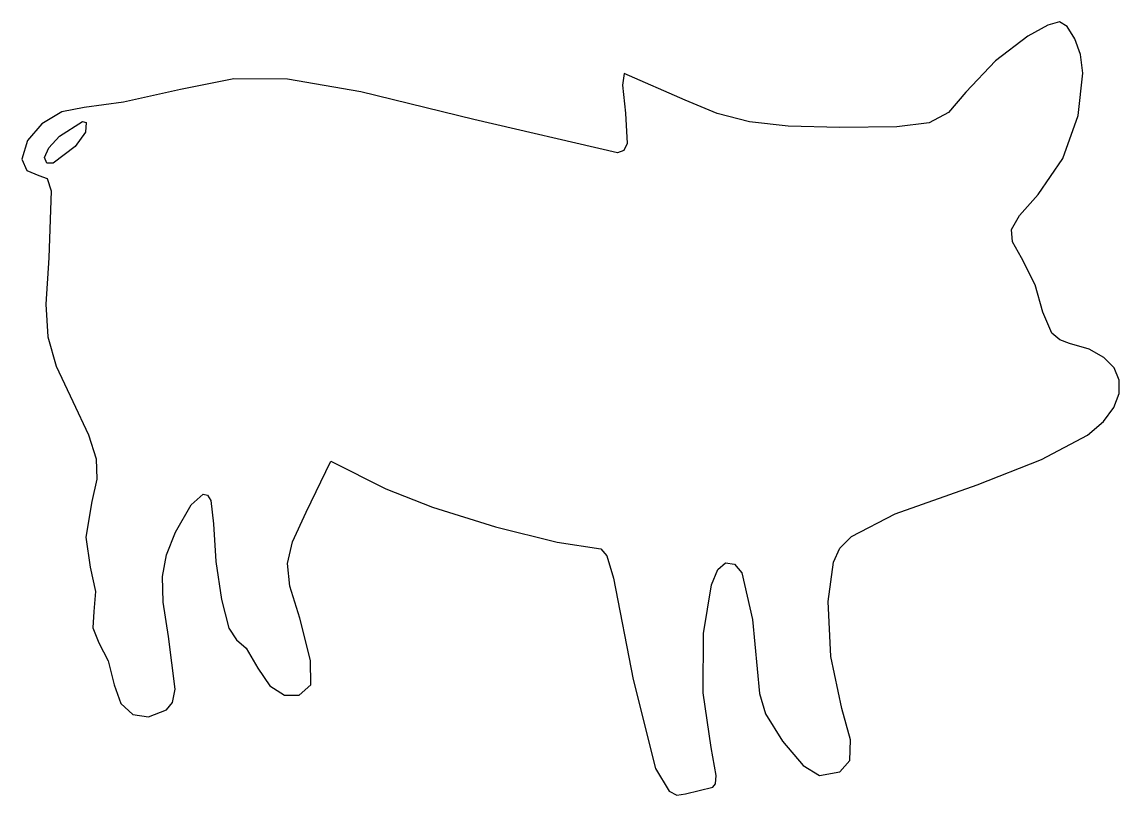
# Model space of a CAD drawing. Extents: x 13.4 to 38.1, y 26 to 43.4.
import ezdxf

# ---------------------------------------------------------------- set-up
doc = ezdxf.new("R2010")
doc.units = 0
doc.layers.get('0').update_dxf_attribs({"linetype": 'CONTINUOUS'})

msp = doc.modelspace()

# ---------------------------------------------------------------- linework, layer by layer
at = {"color": 1}
for points in [[(36.776505, 43.40958), (36.51171, 43.333479), (36.063651, 43.086899), (35.329382, 42.530789), (34.662926, 41.830769), (34.270267, 41.371309), (33.836771, 41.133429), (33.106157, 41.045429), (31.822139, 41.035429), (30.660981, 41.06453), (29.78772, 41.15963), (29.060933, 41.34547), (28.339198, 41.64681), (26.966649, 42.25069), (26.929089, 41.98835), (26.998009, 41.35763), (27.032279, 40.673319), (26.955889, 40.514939), (26.814072, 40.464539), (23.576724, 41.21035), (21.033447, 41.83318), (19.37814, 42.12346), (18.169429, 42.12646), (16.965942, 41.88716), (15.681599, 41.60328), (14.79761, 41.48528), (14.296415, 41.38138), (13.846094, 41.11102), (13.521217, 40.73621), (13.396354, 40.318979), (13.50786, 40.061469), (13.775904, 39.954319), (13.962169, 39.881219), (14.054539, 39.604549), (13.998639, 38.096438), (13.933719, 37.054598), (13.977719, 36.314937), (14.167598, 35.656817), (14.540327, 34.859627), (14.895914, 34.109926), (15.070219, 33.569446), (15.087488, 33.111506), (14.971972, 32.609425), (14.836763, 31.807265), (14.936353, 31.127903), (15.056384, 30.582974), (15.019284, 30.129584), (14.990374, 29.762724), (15.129855, 29.425773), (15.338691, 29.016184), (15.476979, 28.474763), (15.621835, 28.058093), (15.89212, 27.812972), (16.248136, 27.758373), (16.650186, 27.913372), (16.791404, 28.081893), (16.845954, 28.381243), (16.701221, 29.570322), (16.581173, 30.343094), (16.562233, 30.917013), (16.651863, 31.403795), (16.857511, 31.915135), (17.206209, 32.532995), (17.476602, 32.773746), (17.576993, 32.751444), (17.651283, 32.633404), (17.712833, 32.108084), (17.763803, 31.253024), (17.892783, 30.403583), (18.061494, 29.752544), (18.231657, 29.492682), (18.448549, 29.305304), (18.708489, 28.854784), (18.98041, 28.455013), (19.310613, 28.246403), (19.639302, 28.247532), (19.906679, 28.477653), (19.89948, 29.026383), (19.65576, 29.979372), (19.435413, 30.701434), (19.378123, 31.207292), (19.496064, 31.696444), (19.801415, 32.368314), (20.359579, 33.517075), (21.598171, 32.894584), (22.647121, 32.478264), (24.063743, 32.040634), (25.458395, 31.690824), (26.441435, 31.537984), (26.572745, 31.381784), (26.727893, 30.880013), (27.169173, 28.599381), (27.6678, 26.59584), (27.976391, 26.079202), (28.151526, 25.9953), (28.347695, 26.021716), (28.961675, 26.175346), (29.025195, 26.245845), (29.040153, 26.437824), (28.928706, 27.068935), (28.744099, 28.296977), (28.753497, 29.637197), (28.929714, 30.732137), (29.071866, 31.075918), (29.245518, 31.224339), (29.45386, 31.197951), (29.613327, 31.002351), (29.858967, 29.951231), (30.010997, 28.284181), (30.146216, 27.823891), (30.532471, 27.205728), (30.997539, 26.66431), (31.369195, 26.434268), (31.822994, 26.517769), (32.050581, 26.774561), (32.063337, 27.238771), (31.872614, 27.944501), (31.623892, 29.11315), (31.564823, 30.357891), (31.678931, 31.239133), (31.827109, 31.553132), (32.083993, 31.820252), (33.06778, 32.326442), (34.918057, 32.982852), (36.369365, 33.555893), (37.405872, 34.102373), (37.762784, 34.409113), (37.998485, 34.725673), (38.115316, 35.040184), (38.115598, 35.340724), (38.001744, 35.615414), (37.776068, 35.852364), (37.440918, 36.039674), (36.998645, 36.165454), (36.782036, 36.247854), (36.603613, 36.401574), (36.401144, 36.875684), (36.22281, 37.489285), (35.91687, 38.098335), (35.714141, 38.453715), (35.689249, 38.734415), (35.871731, 39.052576), (36.291108, 39.520326), (36.848282, 40.336636), (37.197679, 41.303417), (37.300575, 42.256427), (37.247483, 42.676447), (37.11825, 43.031437), (36.948626, 43.310388), (36.77644, 43.409388), (36.77644, 43.409388)], [(14.759815, 41.163977), (14.842205, 41.144876), (14.829336, 40.925936), (14.593426, 40.604255), (14.098086, 40.230845), (13.956956, 40.227845), (13.906616, 40.354775), (14.004856, 40.576645), (14.239688, 40.835986), (14.759809, 41.163846), (14.759809, 41.163846)]]:
    msp.add_lwpolyline(points, dxfattribs=at)

doc.saveas('drawing.dxf')
